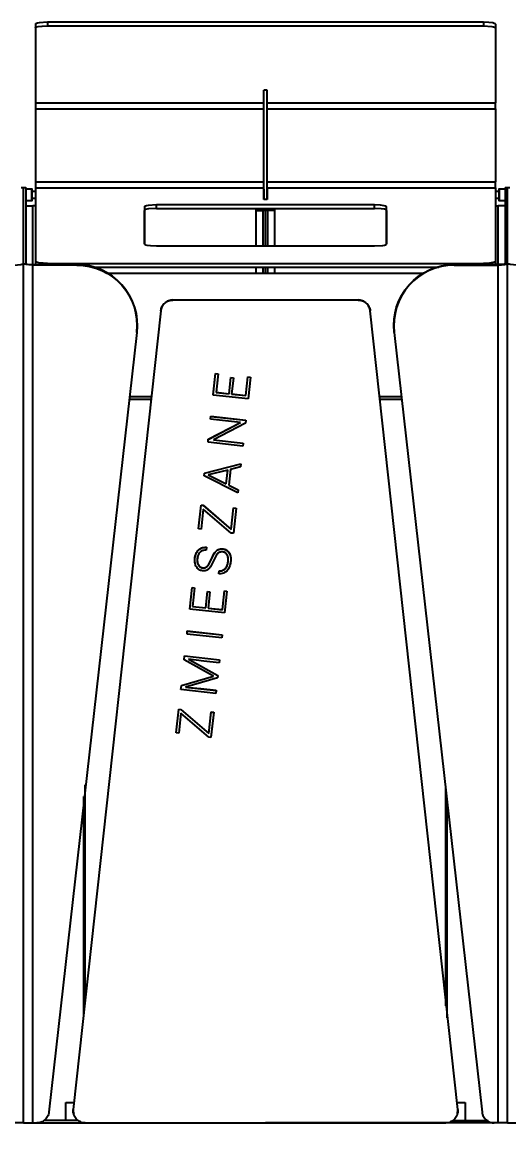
# Model space of a CAD drawing. Header units: millimetres. Extents: x 10782 to 23587, y 24555 to 29687.
# Drawn here: x 22415 to 22817, y 27628 to 28547 of the extents above; entities that cross this region are included whole.
import ezdxf

# ---------------------------------------------------------------- set-up
doc = ezdxf.new("R2010")
doc.units = ezdxf.units.MM
doc.header["$LTSCALE"] = 3
doc.layers.add('DomyÅ›lny', color=7, linetype='Continuous')
doc.styles.get("Standard").update_dxf_attribs({"font": 'arial.ttf'})
doc.dimstyles.new('MATEUSZ', dxfattribs={"dimtxt": 35, "dimasz": 16, "dimexe": 0.18, "dimexo": 0.0625, "dimgap": 0.09, "dimtad": 0, "dimdec": 0, "dimdsep": 46, "dimtxsty": 'Standard', "dimblk": 'DOT', "dimcen": 0.09, "dimse1": 1, "dimse2": 1, "dimadec": 0, "dimazin": 0, "dimtfac": 1, "dimtdec": 0, "dimtofl": 0, "dimtmove": 0, "dimatfit": 3, "dimfxl": 1, "dimtolj": 1, "dimtzin": 0, "dimlwd": 9, "dimlwe": 9, "dimarcsym": 0})

# ---------------------------------------------------------------- blocks, each defined once
blk = doc.blocks.new('_Dot')
at = {"color": 0, "linetype": 'ByBlock', "lineweight": -2}
blk.add_line((-0.5, 0), (-1, 0), dxfattribs=at)
at = {"color": 0, "linetype": 'ByBlock', "const_width": 0.5}
blk.add_lwpolyline([(-0.25, 0, 1), (0.25, 0, 1)], format="xyb", close=True, dxfattribs=at)
blk = doc.blocks.new('*D68')
at = {"color": 0, "lineweight": 9, "transparency": 16777216}
for p, q in [((21231.55, 27391.24), (22162.96, 27391.24)), ((23199.55, 27391.24), (22268.14, 27391.24))]:
    blk.add_line(p, q, dxfattribs=at)
at = {"layer": 'Defpoints', "color": 0, "transparency": 16777216}
for p in [(21215.55, 27637.16), (23215.55, 27637.16), (23215.55, 27391.24)]:
    blk.add_point(p, dxfattribs=at)
at = {"color": 0, "lineweight": 9, "transparency": 16777216, "xscale": 16, "yscale": 16, "zscale": 16, "rotation": 180}
blk.add_blockref('_Dot', (21215.55, 27391.24), dxfattribs=at)
at = {"color": 0, "lineweight": 9, "transparency": 16777216, "xscale": 16, "yscale": 16, "zscale": 16}
blk.add_blockref('_Dot', (23215.55, 27391.24), dxfattribs=at)
at = {"color": 0, "transparency": 16777216, "insert": (22215.55, 27391.24), "char_height": 35, "attachment_point": 5}
blk.add_mtext('\\A1;2000', dxfattribs=at)

msp = doc.modelspace()

# ---------------------------------------------------------------- linework, layer by layer
at = {"layer": 'DomyÅ›lny'}
for p, q in [((22425.55, 28544.86), (22425.55, 28541.9)), ((22795.55, 28546.55), (22435.55, 28546.55)), ((22435.55, 28546.55), (22435.55, 28543.59)), ((22435.55, 28543.59), (22795.55, 28543.59)), ((22795.55, 28546.55), (22795.55, 28543.59)), ((22805.55, 28544.86), (22805.55, 28541.9)), ((22425.55, 28541.9), (22425.55, 28479.85)), ((22805.55, 28541.9), (22805.55, 28479.85)), ((22617.05, 28490.52), (22614.05, 28490.52)), ((22614.05, 28400.11), (22614.05, 28490.52)), ((22617.05, 28400.11), (22617.05, 28490.52)), ((22425.55, 28479.85), (22614.05, 28479.85)), ((22617.05, 28479.85), (22805.55, 28479.85)), ((22425.55, 28474.9), (22614.05, 28474.9)), ((22425.55, 28474.9), (22425.55, 28414.73)), ((22617.05, 28474.9), (22805.55, 28474.9)), ((22805.55, 28474.9), (22805.55, 28414.73)), ((22425.55, 28414.73), (22614.05, 28414.73)), ((22617.05, 28414.73), (22805.55, 28414.73)), ((22413.55, 28410), (22415.55, 28410)), ((22413.55, 28409.92), (22415.55, 28409.92)), ((22415.55, 28410), (22417.55, 28410)), ((22415.55, 28409.92), (22417.55, 28409.92)), ((22415.55, 28347.28), (22415.55, 28409.92)), ((22415.55, 28347.28), (22415.55, 28409.92)), ((22417.55, 28409.92), (22417.55, 28347.28)), ((22417.55, 28408.93), (22422.55, 28408.93)), ((22422.55, 28406.93), (22425.55, 28406.93)), ((22425.55, 28409.78), (22425.55, 28348.97)), ((22425.55, 28409.78), (22614.05, 28409.78)), ((22614.05, 28408.58), (22614.05, 28400.11)), ((22617.05, 28409.78), (22805.55, 28409.78)), ((22617.05, 28408.58), (22617.05, 28400.11)), ((22805.55, 28409.78), (22805.55, 28348.97)), ((22805.55, 28406.93), (22809.06, 28406.93)), ((22808.55, 28408.93), (22813.55, 28408.93)), ((22813.55, 28410), (22815.55, 28410)), ((22813.55, 28409.92), (22813.55, 28347.28)), ((22813.55, 28409.92), (22815.55, 28409.92)), ((22815.55, 28410), (22817.55, 28410)), ((22815.55, 28347.28), (22815.55, 28409.92)), ((22815.55, 28347.28), (22815.55, 28409.92)), ((22815.55, 28409.92), (22817.55, 28409.92)), ((22422.55, 28398.93), (22417.55, 28398.93)), ((22425.55, 28400.93), (22422.55, 28400.93)), ((22705.55, 28395.67), (22525.55, 28395.67)), ((22525.55, 28392.72), (22525.55, 28395.67)), ((22617.05, 28400.11), (22614.05, 28400.11)), ((22705.55, 28392.72), (22705.55, 28395.67)), ((22808.55, 28400.93), (22805.55, 28400.93)), ((22813.55, 28398.93), (22808.55, 28398.93)), ((22423.31, 28346.05), (22423.31, 28394.93)), ((22425.55, 28394.93), (22423.31, 28394.93)), ((22515.55, 28393.98), (22515.55, 28363.42)), ((22515.55, 28363.42), (22515.55, 28391.02)), ((22525.55, 28392.72), (22705.55, 28392.72)), ((22607.79, 28390.93), (22607.79, 28391.93)), ((22607.79, 28361.72), (22607.79, 28390.93)), ((22615.55, 28390.93), (22613.55, 28390.93)), ((22613.55, 28361.72), (22613.55, 28390.93)), ((22615.55, 28361.72), (22615.55, 28390.93)), ((22617.55, 28390.93), (22615.55, 28390.93)), ((22615.55, 28361.72), (22615.55, 28390.93)), ((22617.55, 28361.72), (22617.55, 28390.93)), ((22623.31, 28390.93), (22623.31, 28391.93)), ((22623.31, 28361.72), (22623.31, 28390.93)), ((22715.55, 28363.42), (22715.55, 28393.98)), ((22715.55, 28391.02), (22715.55, 28363.42)), ((22805.55, 28394.93), (22807.79, 28394.93)), ((22807.79, 28345.95), (22807.79, 28394.93)), ((22525.55, 28361.72), (22705.55, 28361.72)), ((22415.55, 27637.16), (22415.55, 28347.28)), ((22423.31, 28346.3), (22459.67, 28346.3)), ((22423.31, 27637.16), (22423.31, 28345.95)), ((22459.63, 28345.95), (22423.31, 28345.95)), ((22425.55, 28348.97), (22425.55, 28346.02)), ((22435.55, 28347.28), (22795.55, 28347.28)), ((22435.55, 28347.28), (22435.55, 28345.95)), ((22459.63, 28345.95), (22459.67, 28346.3)), ((22472.29, 28344.32), (22758.81, 28344.32)), ((22607.79, 28339.16), (22607.79, 28344.32)), ((22613.55, 28339.16), (22613.55, 28344.32)), ((22615.55, 28339.16), (22615.55, 28344.32)), ((22615.55, 28339.16), (22615.55, 28344.32)), ((22617.55, 28339.16), (22617.55, 28344.32)), ((22623.31, 28339.16), (22623.31, 28344.32)), ((22771.46, 28345.95), (22771.42, 28346.3)), ((22807.79, 28346.3), (22771.42, 28346.3)), ((22771.46, 28345.95), (22807.79, 28345.95)), ((22795.55, 28347.28), (22795.55, 28345.95)), ((22805.55, 28348.97), (22805.55, 28346.02)), ((22807.79, 27637.16), (22807.79, 28345.95)), ((22815.55, 27637.16), (22815.55, 28347.28)), ((22815.55, 27637.16), (22815.55, 28347.28)), ((22484.74, 28339.16), (22746.35, 28339.16)), ((22484.74, 28339.16), (22746.35, 28339.16)), ((22692.11, 28316.95), (22538.98, 28316.95)), ((22529.04, 28308.19), (22456.74, 27648.36)), ((22529.04, 28308.06), (22456.74, 27648.23)), ((22529.04, 28308.06), (22529.04, 28308.19)), ((22774.35, 27648.36), (22702.05, 28308.19)), ((22702.05, 28308.06), (22702.05, 28308.19)), ((22774.35, 27648.23), (22702.05, 28308.06)), ((22509.22, 28290.24), (22436.55, 27646.04)), ((22509.22, 28290.24), (22509.26, 28290.58)), ((22721.87, 28290.24), (22721.83, 28290.58)), ((22721.87, 28290.24), (22794.55, 27646.04)), ((22572.32, 28238.6), (22574.27, 28256.4)), ((22572.32, 28238.54), (22574.27, 28256.33)), ((22574.27, 28256.4), (22574.27, 28256.33)), ((22574.27, 28256.4), (22576.35, 28256.17)), ((22574.27, 28256.33), (22576.35, 28256.1)), ((22576.35, 28256.17), (22574.67, 28240.81)), ((22576.35, 28256.1), (22574.67, 28240.74)), ((22585.53, 28239.62), (22587.01, 28253.07)), ((22585.53, 28239.56), (22587.01, 28253)), ((22587.01, 28253.07), (22589.06, 28252.84)), ((22587.01, 28253), (22589.06, 28252.78)), ((22589.06, 28252.84), (22587.59, 28239.4)), ((22589.06, 28252.78), (22587.59, 28239.33)), ((22599.34, 28238.11), (22601.04, 28253.57)), ((22599.34, 28238.05), (22601.04, 28253.51)), ((22601.04, 28253.57), (22603.1, 28253.35)), ((22601.04, 28253.51), (22603.1, 28253.29)), ((22603.1, 28253.35), (22601.14, 28235.46)), ((22603.1, 28253.29), (22601.14, 28235.39)), ((22574.67, 28240.81), (22585.53, 28239.62)), ((22574.67, 28240.74), (22585.53, 28239.56)), ((22587.59, 28239.4), (22587.59, 28239.33)), ((22587.59, 28239.4), (22599.34, 28238.11)), ((22587.59, 28239.33), (22599.34, 28238.05)), ((22503.01, 28235.16), (22521.03, 28235.16)), ((22521.27, 28237.16), (22503.24, 28237.16)), ((22601.14, 28235.39), (22572.32, 28238.54)), ((22601.14, 28235.46), (22601.14, 28235.39)), ((22727.86, 28237.16), (22709.82, 28237.16)), ((22710.06, 28235.16), (22728.08, 28235.16)), ((22570.13, 28218.54), (22570.39, 28220.95)), ((22570.13, 28218.48), (22570.39, 28220.88)), ((22570.39, 28220.95), (22570.39, 28220.88)), ((22570.39, 28220.95), (22599.2, 28217.81)), ((22570.39, 28220.88), (22599.2, 28217.74)), ((22568.31, 28201.99), (22594.8, 28215.85)), ((22568.31, 28201.93), (22594.8, 28215.78)), ((22594.8, 28215.78), (22570.13, 28218.48)), ((22598.94, 28215.31), (22572.47, 28201.47)), ((22599.2, 28217.81), (22598.94, 28215.38)), ((22599.2, 28217.74), (22598.94, 28215.31)), ((22568.04, 28199.54), (22568.31, 28201.99)), ((22568.04, 28199.48), (22568.31, 28201.93)), ((22596.86, 28196.34), (22568.04, 28199.48)), ((22572.47, 28201.54), (22597.12, 28198.85)), ((22572.47, 28201.47), (22597.12, 28198.78)), ((22597.12, 28198.85), (22596.86, 28196.4)), ((22597.12, 28198.78), (22596.86, 28196.34)), ((22596.86, 28196.4), (22596.86, 28196.34)), ((22565.25, 28174.09), (22595.26, 28181.83)), ((22565.25, 28174.03), (22595.26, 28181.76)), ((22584.42, 28176.59), (22568.1, 28172.54)), ((22583.16, 28165.12), (22584.42, 28176.66)), ((22583.16, 28165.06), (22584.42, 28176.59)), ((22586.58, 28177.2), (22585.15, 28164.15)), ((22586.58, 28177.13), (22585.15, 28164.08)), ((22594.98, 28179.23), (22586.58, 28177.13)), ((22586.58, 28177.2), (22586.58, 28177.13)), ((22595.26, 28181.83), (22594.98, 28179.3)), ((22595.26, 28181.76), (22594.98, 28179.23)), ((22565, 28171.78), (22565.25, 28174.09)), ((22565, 28171.72), (22565.25, 28174.03)), ((22565, 28171.78), (22565, 28171.72)), ((22592.62, 28157.69), (22565, 28171.72)), ((22568.1, 28172.6), (22583.16, 28165.12)), ((22568.1, 28172.54), (22583.16, 28165.06)), ((22585.15, 28164.15), (22592.9, 28160.3)), ((22585.15, 28164.08), (22592.9, 28160.24)), ((22592.9, 28160.3), (22592.62, 28157.76)), ((22592.9, 28160.24), (22592.62, 28157.69)), ((22560.21, 28128.06), (22562.35, 28147.61)), ((22560.21, 28128), (22562.35, 28147.55)), ((22562.35, 28147.61), (22564.09, 28147.42)), ((22562.35, 28147.55), (22564.09, 28147.36)), ((22564.09, 28147.42), (22587.23, 28127.57)), ((22564.09, 28147.36), (22587.23, 28127.51)), ((22564.1, 28144.38), (22562.29, 28127.83)), ((22564.1, 28144.32), (22562.29, 28127.77)), ((22587.13, 28124.54), (22564.1, 28144.32)), ((22587.23, 28127.57), (22589.18, 28145.32)), ((22587.23, 28127.51), (22589.18, 28145.26)), ((22591.23, 28145.1), (22588.97, 28124.4)), ((22591.23, 28145.03), (22588.97, 28124.34)), ((22589.18, 28145.32), (22591.23, 28145.1)), ((22589.18, 28145.26), (22591.23, 28145.03)), ((22560.21, 28128.06), (22560.21, 28128)), ((22562.29, 28127.77), (22560.21, 28128)), ((22588.97, 28124.34), (22587.13, 28124.54)), ((22588.97, 28124.4), (22588.97, 28124.34)), ((22566.84, 28112.75), (22566.58, 28110.3)), ((22566.84, 28112.68), (22566.58, 28110.24)), ((22566.58, 28110.3), (22566.58, 28110.24)), ((22576.97, 28090.96), (22577.24, 28093.39)), ((22576.97, 28090.9), (22577.24, 28093.33)), ((22552.95, 28061.75), (22554.89, 28079.54)), ((22552.95, 28061.69), (22554.89, 28079.48)), ((22554.89, 28079.54), (22556.97, 28079.32)), ((22554.89, 28079.48), (22556.97, 28079.25)), ((22556.97, 28079.32), (22555.29, 28063.95)), ((22556.97, 28079.25), (22555.29, 28063.89)), ((22566.15, 28062.77), (22567.63, 28076.21)), ((22566.15, 28062.7), (22567.63, 28076.15)), ((22567.63, 28076.21), (22569.68, 28075.99)), ((22567.63, 28076.15), (22569.68, 28075.93)), ((22569.68, 28075.99), (22568.21, 28062.54)), ((22569.68, 28075.93), (22568.21, 28062.48)), ((22569.68, 28075.99), (22569.68, 28075.93)), ((22579.97, 28061.26), (22581.66, 28076.72)), ((22579.97, 28061.2), (22581.66, 28076.66)), ((22581.66, 28076.72), (22583.72, 28076.5)), ((22581.66, 28076.72), (22581.66, 28076.66)), ((22581.66, 28076.66), (22583.72, 28076.43)), ((22583.72, 28076.5), (22581.76, 28058.61)), ((22583.72, 28076.43), (22581.76, 28058.54)), ((22581.76, 28058.54), (22552.95, 28061.69)), ((22555.29, 28063.95), (22566.15, 28062.77)), ((22555.29, 28063.89), (22566.15, 28062.7)), ((22568.21, 28062.54), (22579.97, 28061.26)), ((22568.21, 28062.48), (22579.97, 28061.2)), ((22581.76, 28058.61), (22581.76, 28058.54)), ((22550.69, 28041.17), (22550.96, 28043.6)), ((22550.69, 28041.11), (22550.96, 28043.54)), ((22579.5, 28037.97), (22550.69, 28041.11)), ((22550.96, 28043.6), (22579.77, 28040.46)), ((22550.96, 28043.54), (22579.77, 28040.39)), ((22579.77, 28040.46), (22579.5, 28038.03)), ((22579.77, 28040.39), (22579.5, 28037.97)), ((22579.5, 28038.03), (22579.5, 28037.97)), ((22548.34, 28019.77), (22548.7, 28023.01)), ((22548.34, 28019.7), (22548.7, 28022.94)), ((22572.61, 28006.29), (22548.34, 28019.7)), ((22548.7, 28023.01), (22577.51, 28019.86)), ((22548.7, 28022.94), (22577.51, 28019.8)), ((22551.86, 28020.4), (22576.09, 28006.93)), ((22564.7, 28018.74), (22551.86, 28020.34)), ((22551.86, 28020.34), (22576.09, 28006.86)), ((22577.25, 28017.37), (22564.7, 28018.74)), ((22577.51, 28019.86), (22577.25, 28017.43)), ((22577.51, 28019.8), (22577.25, 28017.37)), ((22546.02, 27998.52), (22572.61, 28006.35)), ((22546.02, 27998.46), (22572.61, 28006.29)), ((22575.89, 28004.99), (22549.41, 27997.09)), ((22576.09, 28006.93), (22575.89, 28005.05)), ((22576.09, 28006.86), (22575.89, 28004.99)), ((22576.09, 28006.93), (22576.09, 28006.86)), ((22545.66, 27995.3), (22546.02, 27998.52)), ((22545.66, 27995.24), (22546.02, 27998.46)), ((22574.48, 27992.09), (22545.66, 27995.24)), ((22549.41, 27997.15), (22562.12, 27995.97)), ((22549.41, 27997.09), (22562.12, 27995.9)), ((22562.12, 27995.97), (22574.74, 27994.59)), ((22562.12, 27995.9), (22574.74, 27994.52)), ((22574.74, 27994.59), (22574.48, 27992.16)), ((22574.74, 27994.52), (22574.48, 27992.09)), ((22541.73, 27959.42), (22543.87, 27978.97)), ((22541.73, 27959.36), (22543.87, 27978.91)), ((22545.62, 27975.74), (22543.81, 27959.2)), ((22545.62, 27975.68), (22543.81, 27959.13)), ((22543.87, 27978.97), (22545.62, 27978.78)), ((22543.87, 27978.91), (22545.62, 27978.72)), ((22545.62, 27978.78), (22568.75, 27958.93)), ((22545.62, 27978.72), (22568.75, 27958.87)), ((22568.65, 27955.9), (22545.62, 27975.68)), ((22568.75, 27958.93), (22570.7, 27976.68)), ((22568.75, 27958.87), (22570.7, 27976.62)), ((22572.76, 27976.46), (22570.49, 27955.77)), ((22572.76, 27976.4), (22570.49, 27955.7)), ((22570.7, 27976.68), (22572.76, 27976.46)), ((22570.7, 27976.62), (22572.76, 27976.4)), ((22543.81, 27959.13), (22541.73, 27959.36)), ((22543.81, 27959.2), (22543.81, 27959.13)), ((22570.49, 27955.7), (22568.65, 27955.9)), ((22466.55, 27734.97), (22466.55, 27916.49)), ((22764.55, 27733.88), (22764.55, 27915.4)), ((22465.55, 27725.2), (22465.55, 27906.72)), ((22765.55, 27724.12), (22765.55, 27905.64)), ((22450.55, 27639.16), (22450.55, 27654.16)), ((22450.55, 27654.16), (22457.39, 27654.16)), ((22773.7, 27654.16), (22780.55, 27654.16)), ((22780.55, 27654.16), (22780.55, 27639.16)), ((22423.31, 27637.16), (22426.61, 27637.16)), ((22426.52, 27637.16), (22615.55, 27637.16)), ((22460.68, 27639.16), (22432.61, 27639.16)), ((22466.68, 27637.16), (22764.41, 27637.16)), ((22804.57, 27637.16), (22615.55, 27637.16)), ((22770.42, 27639.16), (22799.65, 27639.16)), ((22807.79, 27637.16), (22804.48, 27637.16))]:
    msp.add_line(p, q, dxfattribs=at)
for points in [[(22435.55, 28546.55, 0), (22428.48, 28546.05, 0), (22427.18, 28545.78, 0), (22426.25, 28545.48, 0), (22425.93, 28545.32, 0), (22425.81, 28545.24, 0), (22425.71, 28545.16, 0), (22425.64, 28545.09, 0), (22425.61, 28545.05, 0), (22425.59, 28545.01, 0), (22425.57, 28544.97, 0), (22425.56, 28544.93, 0), (22425.55, 28544.89, 0), (22425.55, 28544.86, 0)], [(22425.55, 28541.9, 0), (22425.55, 28541.94, 0), (22425.56, 28541.97, 0), (22425.57, 28542.01, 0), (22425.59, 28542.05, 0), (22425.61, 28542.09, 0), (22425.64, 28542.13, 0), (22425.71, 28542.21, 0), (22425.81, 28542.29, 0), (22425.93, 28542.36, 0), (22426.25, 28542.52, 0), (22426.66, 28542.68, 0), (22427.78, 28542.97, 0), (22430.95, 28543.4, 0), (22435.55, 28543.59, 0)], [(22805.55, 28544.86, 0), (22805.54, 28544.89, 0), (22805.54, 28544.93, 0), (22805.52, 28544.97, 0), (22805.51, 28545.01, 0), (22805.48, 28545.05, 0), (22805.45, 28545.09, 0), (22805.38, 28545.16, 0), (22805.28, 28545.24, 0), (22805.16, 28545.32, 0), (22804.84, 28545.48, 0), (22804.43, 28545.63, 0), (22803.31, 28545.92, 0), (22800.14, 28546.36, 0), (22795.55, 28546.55, 0)], [(22795.55, 28543.59, 0), (22802.62, 28543.1, 0), (22803.92, 28542.83, 0), (22804.84, 28542.52, 0), (22805.16, 28542.36, 0), (22805.28, 28542.29, 0), (22805.38, 28542.21, 0), (22805.45, 28542.13, 0), (22805.48, 28542.09, 0), (22805.51, 28542.05, 0), (22805.52, 28542.01, 0), (22805.54, 28541.97, 0), (22805.54, 28541.94, 0), (22805.55, 28541.9, 0)], [(22425.55, 28479.85, 0), (22425.55, 28479.64, 0), (22425.55, 28478.78, 0), (22425.55, 28474.9, 0)], [(22805.55, 28474.9, 0), (22805.55, 28479.85, 0)], [(22425.55, 28414.73, 0), (22425.55, 28409.78, 0)], [(22805.55, 28409.78, 0), (22805.55, 28409.99, 0), (22805.55, 28410.85, 0), (22805.55, 28414.73, 0)], [(22525.55, 28395.67, 0), (22518.48, 28395.18, 0), (22517.23, 28394.92, 0), (22516.31, 28394.63, 0), (22515.98, 28394.47, 0), (22515.85, 28394.39, 0), (22515.74, 28394.31, 0), (22515.66, 28394.23, 0), (22515.62, 28394.18, 0), (22515.6, 28394.14, 0), (22515.57, 28394.1, 0), (22515.56, 28394.06, 0), (22515.55, 28394.02, 0), (22515.55, 28393.98, 0)], [(22715.55, 28393.98, 0), (22715.54, 28394.02, 0), (22715.53, 28394.06, 0), (22715.52, 28394.1, 0), (22715.5, 28394.14, 0), (22715.47, 28394.18, 0), (22715.44, 28394.23, 0), (22715.35, 28394.31, 0), (22715.25, 28394.39, 0), (22714.96, 28394.55, 0), (22714.58, 28394.7, 0), (22713.58, 28394.99, 0), (22710.68, 28395.43, 0), (22705.55, 28395.67, 0)], [(22417.55, 28394.93, 0), (22417.55, 28394.93, 0), (22417.55, 28394.93, 0), (22417.55, 28394.93, 0), (22417.55, 28394.93, 0), (22417.55, 28394.93, 0), (22417.55, 28394.93, 0), (22417.55, 28394.93, 0), (22417.55, 28394.93, 0), (22417.55, 28394.93, 0), (22417.55, 28394.93, 0), (22417.56, 28394.93, 0), (22417.59, 28394.93, 0), (22417.74, 28394.93, 0), (22419.21, 28394.93, 0), (22423.31, 28394.93, 0)], [(22525.55, 28392.72, 0), (22518.75, 28392.27, 0), (22517.41, 28392.01, 0), (22516.39, 28391.7, 0), (22516.03, 28391.54, 0), (22515.88, 28391.46, 0), (22515.76, 28391.37, 0), (22515.67, 28391.29, 0), (22515.63, 28391.24, 0), (22515.6, 28391.2, 0), (22515.58, 28391.15, 0), (22515.56, 28391.11, 0), (22515.55, 28391.06, 0), (22515.55, 28391.02, 0)], [(22607.79, 28390.93, 0), (22613.55, 28390.93, 0)], [(22623.31, 28390.93, 0), (22617.55, 28390.93, 0)], [(22715.55, 28391.02, 0), (22715.54, 28391.06, 0), (22715.54, 28391.1, 0), (22715.52, 28391.14, 0), (22715.5, 28391.18, 0), (22715.48, 28391.22, 0), (22715.45, 28391.26, 0), (22715.37, 28391.33, 0), (22715.28, 28391.41, 0), (22715.02, 28391.57, 0), (22714.67, 28391.71, 0), (22713.74, 28391.99, 0), (22710.98, 28392.45, 0), (22705.55, 28392.72, 0)], [(22813.55, 28394.93, 0), (22813.55, 28394.93, 0), (22813.55, 28394.93, 0), (22813.55, 28394.93, 0), (22813.55, 28394.93, 0), (22813.55, 28394.93, 0), (22813.55, 28394.93, 0), (22813.55, 28394.93, 0), (22813.55, 28394.93, 0), (22813.55, 28394.93, 0), (22813.54, 28394.93, 0), (22813.54, 28394.93, 0), (22813.5, 28394.93, 0), (22813.35, 28394.93, 0), (22811.89, 28394.93, 0), (22807.79, 28394.93, 0)], [(22515.55, 28363.42, 0), (22515.55, 28363.38, 0), (22515.56, 28363.33, 0), (22515.57, 28363.29, 0), (22515.6, 28363.25, 0), (22515.62, 28363.21, 0), (22515.66, 28363.17, 0), (22515.74, 28363.09, 0), (22515.85, 28363.01, 0), (22516.13, 28362.85, 0), (22516.51, 28362.69, 0), (22517.52, 28362.41, 0), (22520.41, 28361.96, 0), (22525.55, 28361.72, 0)], [(22705.55, 28361.72, 0), (22712.62, 28362.22, 0), (22713.86, 28362.47, 0), (22714.79, 28362.77, 0), (22715.12, 28362.92, 0), (22715.25, 28363.01, 0), (22715.35, 28363.09, 0), (22715.44, 28363.17, 0), (22715.47, 28363.21, 0), (22715.5, 28363.25, 0), (22715.52, 28363.29, 0), (22715.53, 28363.33, 0), (22715.54, 28363.38, 0), (22715.55, 28363.42, 0)], [(22407.79, 28345.95, 0), (22413.35, 28346.35, 0), (22414.29, 28346.56, 0), (22414.98, 28346.78, 0), (22415.23, 28346.9, 0), (22415.33, 28346.96, 0), (22415.4, 28347.02, 0), (22415.47, 28347.08, 0), (22415.49, 28347.12, 0), (22415.51, 28347.15, 0), (22415.53, 28347.18, 0), (22415.54, 28347.21, 0), (22415.54, 28347.24, 0), (22415.55, 28347.28, 0)], [(22423.31, 28345.95, 0), (22417.74, 28346.35, 0), (22416.8, 28346.56, 0), (22416.11, 28346.78, 0), (22415.87, 28346.9, 0), (22415.77, 28346.96, 0), (22415.69, 28347.02, 0), (22415.63, 28347.08, 0), (22415.6, 28347.12, 0), (22415.58, 28347.15, 0), (22415.57, 28347.18, 0), (22415.56, 28347.21, 0), (22415.55, 28347.24, 0), (22415.55, 28347.28, 0)], [(22417.55, 28347.28, 0), (22417.55, 28347.25, 0), (22417.56, 28347.23, 0), (22417.56, 28347.2, 0), (22417.58, 28347.18, 0), (22417.6, 28347.15, 0), (22417.64, 28347.1, 0), (22417.7, 28347.05, 0), (22417.77, 28347.01, 0), (22417.96, 28346.91, 0), (22418.49, 28346.74, 0), (22420.06, 28346.47, 0), (22423.31, 28346.3, 0)], [(22435.55, 28347.28, 0), (22428.39, 28347.79, 0), (22427.17, 28348.05, 0), (22426.28, 28348.34, 0), (22425.97, 28348.49, 0), (22425.84, 28348.57, 0), (22425.74, 28348.65, 0), (22425.65, 28348.73, 0), (22425.62, 28348.77, 0), (22425.59, 28348.81, 0), (22425.57, 28348.85, 0), (22425.56, 28348.89, 0), (22425.55, 28348.93, 0), (22425.55, 28348.97, 0)], [(22459.63, 28345.95, 0), (22464.97, 28345.66, 0), (22470.21, 28344.82, 0), (22475.34, 28343.41, 0), (22480.23, 28341.5, 0), (22484.9, 28339.07, 0), (22489.24, 28336.2, 0), (22493.27, 28332.89, 0), (22496.91, 28329.18, 0), (22500.21, 28325.05, 0), (22503.06, 28320.57, 0), (22505.41, 28315.84, 0), (22507.25, 28310.9, 0), (22508.55, 28305.83, 0), (22509.31, 28300.67, 0), (22509.54, 28295.47, 0), (22509.22, 28290.24, 0)], [(22509.26, 28290.58, 0), (22509.57, 28295.9, 0), (22509.33, 28301.2, 0), (22508.53, 28306.44, 0), (22507.2, 28311.52, 0), (22505.34, 28316.42, 0), (22503.01, 28321.08, 0), (22500.19, 28325.46, 0), (22496.95, 28329.53, 0), (22493.24, 28333.29, 0), (22489.13, 28336.65, 0), (22484.7, 28339.55, 0), (22480, 28341.96, 0), (22475.11, 28343.84, 0), (22470.06, 28345.2, 0), (22464.92, 28346.02, 0), (22459.67, 28346.3, 0)], [(22721.83, 28290.58, 0), (22721.52, 28295.9, 0), (22721.76, 28301.2, 0), (22722.56, 28306.44, 0), (22723.9, 28311.52, 0), (22725.75, 28316.42, 0), (22728.09, 28321.08, 0), (22730.9, 28325.46, 0), (22734.14, 28329.53, 0), (22737.85, 28333.29, 0), (22741.97, 28336.65, 0), (22746.39, 28339.55, 0), (22751.09, 28341.96, 0), (22755.98, 28343.84, 0), (22761.03, 28345.2, 0), (22766.18, 28346.02, 0), (22771.42, 28346.3, 0)], [(22771.46, 28345.95, 0), (22766.12, 28345.66, 0), (22760.88, 28344.82, 0), (22755.76, 28343.41, 0), (22750.86, 28341.5, 0), (22746.2, 28339.07, 0), (22741.85, 28336.2, 0), (22737.83, 28332.89, 0), (22734.18, 28329.18, 0), (22730.88, 28325.05, 0), (22728.03, 28320.57, 0), (22725.68, 28315.84, 0), (22723.85, 28310.9, 0), (22722.55, 28305.83, 0), (22721.78, 28300.67, 0), (22721.56, 28295.47, 0), (22721.87, 28290.24, 0)], [(22805.55, 28348.97, 0), (22805.54, 28348.93, 0), (22805.53, 28348.89, 0), (22805.52, 28348.85, 0), (22805.49, 28348.8, 0), (22805.47, 28348.76, 0), (22805.43, 28348.72, 0), (22805.34, 28348.63, 0), (22805.23, 28348.55, 0), (22804.93, 28348.39, 0), (22804.54, 28348.23, 0), (22803.51, 28347.95, 0), (22800.61, 28347.51, 0), (22795.55, 28347.28, 0)], [(22807.79, 28345.95, 0), (22813.35, 28346.35, 0), (22814.29, 28346.56, 0), (22814.98, 28346.78, 0), (22815.23, 28346.9, 0), (22815.33, 28346.96, 0), (22815.4, 28347.02, 0), (22815.47, 28347.08, 0), (22815.49, 28347.12, 0), (22815.51, 28347.15, 0), (22815.53, 28347.18, 0), (22815.54, 28347.21, 0), (22815.54, 28347.24, 0), (22815.55, 28347.28, 0)], [(22813.55, 28347.28, 0), (22813.55, 28347.25, 0), (22813.54, 28347.23, 0), (22813.53, 28347.2, 0), (22813.52, 28347.18, 0), (22813.5, 28347.15, 0), (22813.45, 28347.1, 0), (22813.39, 28347.05, 0), (22813.32, 28347.01, 0), (22813.13, 28346.91, 0), (22812.61, 28346.74, 0), (22811.03, 28346.47, 0), (22807.79, 28346.3, 0)], [(22823.31, 28345.95, 0), (22817.74, 28346.35, 0), (22816.8, 28346.56, 0), (22816.11, 28346.78, 0), (22815.87, 28346.9, 0), (22815.77, 28346.96, 0), (22815.69, 28347.02, 0), (22815.63, 28347.08, 0), (22815.6, 28347.12, 0), (22815.58, 28347.15, 0), (22815.57, 28347.18, 0), (22815.56, 28347.21, 0), (22815.55, 28347.24, 0), (22815.55, 28347.28, 0)], [(22538.98, 28317.08, 0), (22537.27, 28316.93, 0), (22536.4, 28316.74, 0), (22535.53, 28316.47, 0), (22534.67, 28316.11, 0), (22533.84, 28315.66, 0), (22533.05, 28315.13, 0), (22532.31, 28314.53, 0), (22531.63, 28313.86, 0), (22531.02, 28313.13, 0), (22530.48, 28312.36, 0), (22530.03, 28311.55, 0), (22529.66, 28310.71, 0), (22529.38, 28309.87, 0), (22529.17, 28309.02, 0), (22529.04, 28308.19, 0)], [(22529.04, 28308.06, 0), (22529.38, 28309.74, 0), (22529.66, 28310.58, 0), (22530.03, 28311.42, 0), (22530.48, 28312.23, 0), (22531.02, 28313.01, 0), (22531.63, 28313.73, 0), (22532.31, 28314.4, 0), (22533.05, 28315, 0), (22533.84, 28315.53, 0), (22534.67, 28315.98, 0), (22535.53, 28316.34, 0), (22536.4, 28316.61, 0), (22537.27, 28316.8, 0), (22538.98, 28316.95, 0)], [(22702.05, 28308.19, 0), (22701.72, 28309.87, 0), (22701.43, 28310.71, 0), (22701.06, 28311.55, 0), (22700.61, 28312.36, 0), (22700.08, 28313.13, 0), (22699.47, 28313.86, 0), (22698.79, 28314.53, 0), (22698.04, 28315.13, 0), (22697.25, 28315.66, 0), (22696.42, 28316.11, 0), (22695.57, 28316.47, 0), (22694.69, 28316.74, 0), (22693.82, 28316.93, 0), (22692.11, 28317.08, 0)], [(22692.11, 28316.95, 0), (22693.82, 28316.8, 0), (22694.69, 28316.61, 0), (22695.57, 28316.34, 0), (22696.42, 28315.98, 0), (22697.25, 28315.53, 0), (22698.04, 28315, 0), (22698.79, 28314.4, 0), (22699.47, 28313.73, 0), (22700.08, 28313.01, 0), (22700.61, 28312.23, 0), (22701.06, 28311.42, 0), (22701.43, 28310.58, 0), (22701.72, 28309.74, 0), (22701.92, 28308.89, 0), (22702.05, 28308.06, 0)], [(22557.43, 28099.1, 0), (22557.19, 28100.3, 0), (22557.07, 28101.57, 0), (22557.08, 28102.92, 0), (22557.22, 28104.31, 0), (22557.47, 28105.63, 0), (22557.86, 28106.86, 0), (22558.36, 28108, 0), (22558.98, 28109.06, 0), (22559.71, 28110.01, 0), (22560.52, 28110.82, 0), (22561.43, 28111.5, 0), (22562.42, 28112.05, 0), (22563.47, 28112.45, 0), (22564.56, 28112.7, 0), (22565.68, 28112.8, 0), (22566.84, 28112.75, 0)], [(22580.11, 28108.94, 0), (22579.46, 28108.98, 0), (22578.84, 28108.95, 0), (22578.26, 28108.85, 0), (22577.71, 28108.68, 0), (22577.18, 28108.44, 0), (22576.69, 28108.14, 0), (22576.23, 28107.76, 0), (22575.79, 28107.31, 0), (22574.89, 28106.08, 0), (22573.97, 28104.41, 0), (22570.13, 28096.59, 0), (22569.14, 28095.37, 0), (22568.52, 28094.79, 0), (22567.87, 28094.3, 0), (22567.19, 28093.91, 0), (22566.48, 28093.6, 0), (22565.75, 28093.39, 0), (22564.98, 28093.27, 0), (22564.18, 28093.24, 0), (22563.37, 28093.3, 0), (22562.61, 28093.44, 0), (22561.9, 28093.65, 0), (22561.22, 28093.94, 0), (22560.6, 28094.3, 0), (22560.01, 28094.73, 0), (22559.47, 28095.24, 0), (22558.98, 28095.82, 0), (22558.53, 28096.47, 0), (22558.12, 28097.19, 0), (22557.79, 28097.94, 0), (22557.3, 28099.56, 0), (22557.08, 28101.32, 0), (22557.11, 28103.23, 0), (22557.38, 28105.16, 0), (22557.9, 28106.92, 0), (22558.67, 28108.5, 0), (22559.14, 28109.22, 0), (22559.66, 28109.88, 0), (22560.22, 28110.47, 0), (22560.82, 28111, 0), (22561.47, 28111.46, 0), (22562.17, 28111.86, 0), (22562.9, 28112.19, 0), (22563.65, 28112.44, 0), (22564.42, 28112.62, 0), (22565.21, 28112.71, 0), (22566.02, 28112.74, 0), (22566.84, 28112.68, 0)], [(22566.58, 28110.24, 0), (22565.39, 28110.28, 0), (22564.29, 28110.13, 0), (22563.77, 28109.99, 0), (22563.27, 28109.81, 0), (22562.78, 28109.57, 0), (22562.32, 28109.29, 0), (22561.88, 28108.97, 0), (22561.08, 28108.19, 0), (22560.41, 28107.27, 0), (22559.88, 28106.22, 0), (22559.5, 28105.03, 0), (22559.25, 28103.71, 0), (22559.15, 28102.25, 0), (22559.22, 28100.9, 0), (22559.46, 28099.68, 0), (22559.65, 28099.11, 0), (22559.88, 28098.58, 0), (22560.15, 28098.08, 0), (22560.46, 28097.62, 0), (22560.79, 28097.21, 0), (22561.16, 28096.85, 0), (22561.55, 28096.54, 0), (22561.98, 28096.27, 0), (22562.44, 28096.06, 0), (22562.92, 28095.9, 0), (22563.44, 28095.78, 0), (22563.97, 28095.72, 0), (22564.48, 28095.71, 0), (22564.98, 28095.75, 0), (22565.46, 28095.85, 0), (22565.92, 28096, 0), (22566.36, 28096.21, 0), (22566.79, 28096.47, 0), (22567.19, 28096.78, 0), (22567.58, 28097.15, 0), (22568.34, 28098.06, 0), (22569.09, 28099.23, 0), (22570.54, 28102.32, 0), (22571.95, 28105.54, 0), (22573.3, 28107.89, 0), (22573.97, 28108.76, 0), (22574.67, 28109.51, 0), (22575.42, 28110.14, 0), (22576.2, 28110.64, 0), (22577.03, 28111.03, 0), (22577.91, 28111.29, 0), (22578.85, 28111.42, 0), (22579.84, 28111.43, 0), (22580.91, 28111.31, 0), (22581.95, 28111.04, 0), (22582.89, 28110.63, 0), (22583.75, 28110.08, 0), (22584.52, 28109.39, 0), (22585.2, 28108.56, 0), (22585.78, 28107.59, 0), (22586.24, 28106.53, 0), (22586.58, 28105.38, 0), (22586.79, 28104.16, 0), (22586.88, 28102.85, 0), (22586.84, 28101.46, 0), (22586.43, 28098.69, 0), (22586.06, 28097.42, 0), (22585.57, 28096.21, 0), (22584.98, 28095.07, 0), (22584.3, 28094.04, 0), (22583.54, 28093.16, 0), (22582.69, 28092.41, 0), (22581.78, 28091.81, 0), (22580.79, 28091.35, 0), (22579.76, 28091.04, 0), (22578.68, 28090.87, 0), (22577.84, 28090.84, 0), (22576.97, 28090.9, 0)], [(22559.53, 28105.24, 0), (22559.21, 28103.36, 0), (22559.18, 28101.39, 0), (22559.29, 28100.49, 0), (22559.49, 28099.66, 0), (22559.77, 28098.89, 0), (22560.13, 28098.17, 0), (22560.57, 28097.54, 0), (22561.06, 28097, 0), (22561.61, 28096.56, 0), (22562.21, 28096.22, 0), (22562.88, 28095.97, 0), (22563.6, 28095.82, 0), (22564.34, 28095.77, 0), (22565.03, 28095.82, 0), (22565.69, 28095.98, 0), (22566.32, 28096.25, 0), (22566.91, 28096.62, 0), (22567.47, 28097.09, 0), (22568, 28097.68, 0), (22568.52, 28098.39, 0), (22569.56, 28100.17, 0), (22570.57, 28102.45, 0), (22572.51, 28106.69, 0), (22573.44, 28108.16, 0), (22574.4, 28109.3, 0), (22575.43, 28110.21, 0), (22575.98, 28110.58, 0), (22576.54, 28110.88, 0), (22577.13, 28111.13, 0), (22577.74, 28111.31, 0), (22578.38, 28111.44, 0), (22579.05, 28111.5, 0), (22579.74, 28111.5, 0), (22580.47, 28111.44, 0), (22581.23, 28111.31, 0), (22581.94, 28111.11, 0), (22582.62, 28110.84, 0), (22583.24, 28110.5, 0), (22583.83, 28110.09, 0), (22584.37, 28109.61, 0), (22584.86, 28109.06, 0), (22585.31, 28108.45, 0), (22585.72, 28107.77, 0), (22586.06, 28107.04, 0), (22586.57, 28105.47, 0), (22586.84, 28103.74, 0), (22586.86, 28101.85, 0), (22586.65, 28099.87, 0), (22586.23, 28098.03, 0)], [(22577.24, 28093.33, 0), (22577.93, 28093.28, 0), (22578.6, 28093.3, 0), (22579.24, 28093.39, 0), (22579.85, 28093.54, 0), (22580.43, 28093.76, 0), (22580.99, 28094.04, 0), (22581.52, 28094.39, 0), (22582.02, 28094.8, 0), (22582.48, 28095.28, 0), (22582.91, 28095.8, 0), (22583.3, 28096.37, 0), (22583.94, 28097.66, 0), (22584.41, 28099.12, 0), (22584.7, 28100.77, 0), (22584.8, 28102.5, 0), (22584.66, 28104.08, 0), (22584.51, 28104.8, 0), (22584.29, 28105.48, 0), (22584.01, 28106.12, 0), (22583.68, 28106.71, 0), (22583.3, 28107.24, 0), (22582.88, 28107.7, 0), (22582.41, 28108.09, 0), (22581.9, 28108.41, 0), (22581.35, 28108.65, 0), (22580.75, 28108.83, 0), (22580.11, 28108.94, 0)], [(22577.24, 28093.39, 0), (22578.21, 28093.35, 0), (22579.12, 28093.43, 0), (22579.98, 28093.65, 0), (22580.78, 28093.99, 0), (22581.53, 28094.46, 0), (22582.22, 28095.06, 0), (22582.85, 28095.78, 0), (22583.39, 28096.59, 0), (22583.84, 28097.48, 0), (22584.21, 28098.47, 0), (22584.49, 28099.55, 0), (22584.79, 28101.96, 0), (22584.73, 28103.67, 0), (22584.6, 28104.46, 0), (22584.41, 28105.2, 0)], [(22436.55, 27646.04, 0), (22436.4, 27645.12, 0), (22436.17, 27644.21, 0), (22435.85, 27643.34, 0), (22435.46, 27642.5, 0), (22434.99, 27641.7, 0), (22434.45, 27640.96, 0), (22433.85, 27640.27, 0), (22433.2, 27639.64, 0), (22432.49, 27639.07, 0), (22431.73, 27638.57, 0), (22430.94, 27638.15, 0), (22430.11, 27637.79, 0), (22429.26, 27637.52, 0), (22428.39, 27637.32, 0), (22427.52, 27637.2, 0), (22426.61, 27637.16, 0)], [(22456.74, 27648.36, 0), (22456.68, 27647.41, 0), (22456.72, 27646.45, 0), (22456.84, 27645.48, 0), (22457.07, 27644.52, 0)], [(22466.68, 27637.16, 0), (22465.65, 27637.22, 0), (22464.62, 27637.38, 0), (22463.6, 27637.65, 0), (22462.6, 27638.03, 0), (22461.66, 27638.51, 0), (22460.77, 27639.09, 0), (22459.96, 27639.75, 0), (22459.24, 27640.48, 0), (22458.59, 27641.28, 0), (22458.02, 27642.16, 0), (22457.54, 27643.1, 0), (22457.16, 27644.09, 0), (22456.89, 27645.12, 0), (22456.73, 27646.16, 0), (22456.68, 27647.2, 0), (22456.74, 27648.23, 0)], [(22774.35, 27648.23, 0), (22774.41, 27647.2, 0), (22774.36, 27646.16, 0), (22774.2, 27645.12, 0), (22773.93, 27644.09, 0), (22773.55, 27643.1, 0), (22773.07, 27642.16, 0), (22772.5, 27641.28, 0), (22771.86, 27640.48, 0), (22771.13, 27639.75, 0), (22770.32, 27639.09, 0), (22769.44, 27638.51, 0), (22768.49, 27638.03, 0), (22767.5, 27637.65, 0), (22766.47, 27637.38, 0), (22765.44, 27637.22, 0), (22764.41, 27637.16, 0)], [(22774.12, 27644.9, 0), (22774.3, 27645.76, 0), (22774.39, 27646.64, 0), (22774.35, 27648.36, 0)], [(22794.55, 27646.04, 0), (22794.7, 27645.12, 0), (22794.93, 27644.21, 0), (22795.24, 27643.34, 0), (22795.64, 27642.5, 0), (22796.1, 27641.7, 0), (22796.64, 27640.96, 0), (22797.24, 27640.27, 0), (22797.9, 27639.64, 0), (22798.61, 27639.07, 0), (22799.36, 27638.57, 0), (22800.16, 27638.15, 0), (22800.99, 27637.79, 0), (22801.83, 27637.52, 0), (22802.71, 27637.32, 0), (22803.58, 27637.2, 0), (22804.48, 27637.16, 0)], [(22415.55, 27637.16, 0), (22415.55, 27637.16, 0), (22415.55, 27637.16, 0), (22415.55, 27637.16, 0), (22415.55, 27637.16, 0), (22415.55, 27637.16, 0), (22415.55, 27637.16, 0), (22415.55, 27637.16, 0), (22415.55, 27637.16, 0), (22415.55, 27637.16, 0), (22415.54, 27637.16, 0), (22415.53, 27637.16, 0), (22415.4, 27637.16, 0), (22414.75, 27637.16, 0), (22407.79, 27637.16, 0)], [(22415.55, 27637.16, 0), (22415.55, 27637.16, 0), (22415.55, 27637.16, 0), (22415.55, 27637.16, 0), (22415.55, 27637.16, 0), (22415.55, 27637.16, 0), (22415.55, 27637.16, 0), (22415.55, 27637.16, 0), (22415.55, 27637.16, 0), (22415.55, 27637.16, 0), (22415.55, 27637.16, 0), (22415.56, 27637.16, 0), (22415.69, 27637.16, 0), (22416.34, 27637.16, 0), (22423.31, 27637.16, 0)], [(22815.55, 27637.16, 0), (22815.55, 27637.16, 0), (22815.55, 27637.16, 0), (22815.55, 27637.16, 0), (22815.55, 27637.16, 0), (22815.55, 27637.16, 0), (22815.55, 27637.16, 0), (22815.55, 27637.16, 0), (22815.55, 27637.16, 0), (22815.55, 27637.16, 0), (22815.54, 27637.16, 0), (22815.53, 27637.16, 0), (22815.4, 27637.16, 0), (22814.75, 27637.16, 0), (22807.79, 27637.16, 0)], [(22815.55, 27637.16, 0), (22815.55, 27637.16, 0), (22815.55, 27637.16, 0), (22815.55, 27637.16, 0), (22815.55, 27637.16, 0), (22815.55, 27637.16, 0), (22815.55, 27637.16, 0), (22815.55, 27637.16, 0), (22815.55, 27637.16, 0), (22815.55, 27637.16, 0), (22815.55, 27637.16, 0), (22815.56, 27637.16, 0), (22815.69, 27637.16, 0), (22816.34, 27637.16, 0), (22823.31, 27637.16, 0)]]:
    msp.add_polyline3d(points, dxfattribs=at)
for points in [[(22422.55, 28403.93, 0), (22422.55, 28408.93, 0), (22422.55, 28403.93, 0), (22422.55, 28398.93, 0)], [(22808.55, 28403.93, 0), (22808.55, 28407.46, 0), (22808.55, 28408.58, 0), (22808.55, 28408.84, 0), (22808.55, 28408.91, 0), (22808.55, 28408.92, 0), (22808.55, 28408.93, 0), (22808.55, 28408.93, 0), (22808.55, 28408.93, 0), (22808.55, 28408.93, 0), (22808.55, 28408.93, 0), (22808.55, 28408.93, 0), (22808.55, 28408.93, 0), (22808.55, 28408.93, 0), (22808.55, 28408.93, 0), (22808.55, 28408.93, 0), (22808.55, 28408.93, 0), (22808.55, 28408.93, 0), (22808.55, 28408.93, 0), (22808.55, 28408.93, 0), (22808.55, 28408.93, 0), (22808.55, 28408.93, 0), (22808.55, 28408.93, 0), (22808.55, 28408.93, 0), (22808.55, 28408.93, 0), (22808.55, 28408.93, 0), (22808.55, 28408.92, 0), (22808.55, 28408.89, 0), (22808.55, 28408.78, 0), (22808.55, 28408.31, 0), (22808.55, 28399.68, 0), (22808.55, 28398.93, 0), (22808.55, 28398.93, 0), (22808.55, 28398.93, 0), (22808.55, 28398.93, 0), (22808.55, 28398.93, 0), (22808.55, 28398.93, 0), (22808.55, 28398.93, 0), (22808.55, 28398.93, 0), (22808.55, 28398.93, 0), (22808.55, 28398.93, 0), (22808.55, 28398.93, 0), (22808.55, 28398.93, 0), (22808.55, 28398.93, 0), (22808.55, 28398.93, 0), (22808.55, 28398.93, 0), (22808.55, 28398.93, 0), (22808.55, 28398.93, 0), (22808.55, 28398.93, 0), (22808.55, 28398.93, 0), (22808.55, 28398.94, 0), (22808.55, 28398.96, 0), (22808.55, 28399.07, 0), (22808.55, 28399.54, 0)]]:
    msp.add_polyline3d(points, close=True, dxfattribs=at)

# ---------------------------------------------------------------- dimensions: what is measured, and where the dimension line sits
dim = msp.add_linear_dim(base=(23215.55, 27391.24), p1=(21215.55, 27637.16), p2=(23215.55, 27637.16), dimstyle='MATEUSZ')
dim.commit()
dim.dimension.update_dxf_attribs({"geometry": '*D68', "text_midpoint": (22215.55, 27391.24)})

doc.saveas('drawing.dxf')
